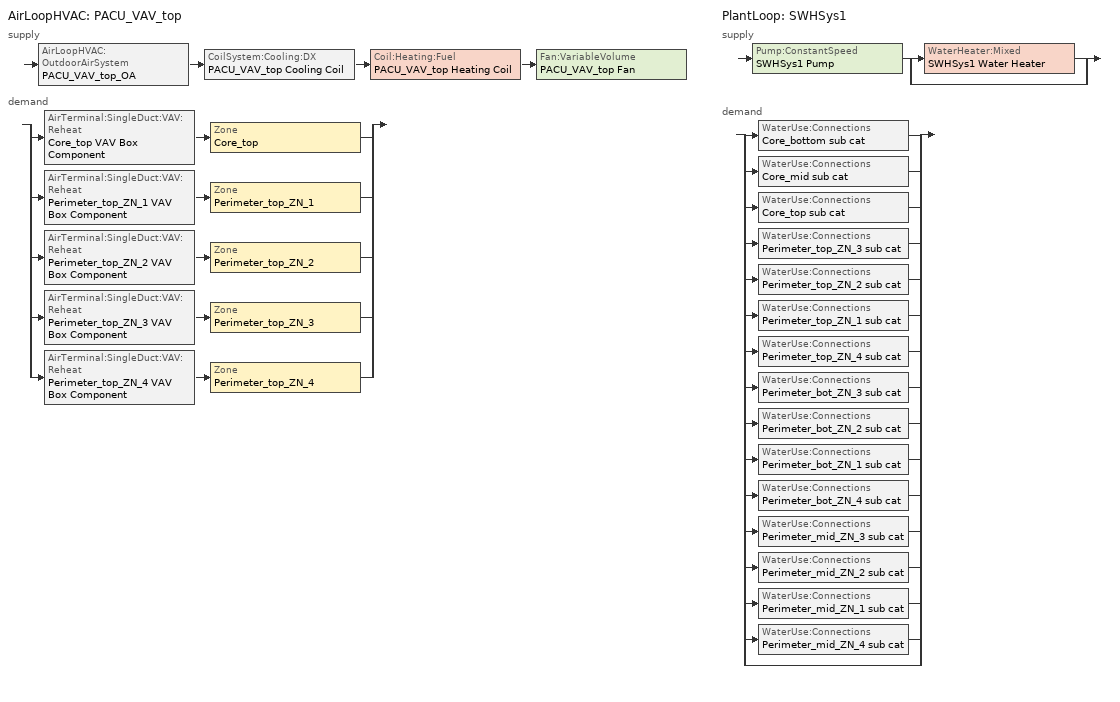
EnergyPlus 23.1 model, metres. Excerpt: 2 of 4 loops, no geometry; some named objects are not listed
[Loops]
AirLoopHVAC 'PACU_VAV_top'
 supply: AirLoopHVAC:OutdoorAirSystem 'PACU_VAV_top_OA' > CoilSystem:Cooling:DX 'PACU_VAV_top Cooling Coil' > Coil:Heating:Fuel 'PACU_VAV_top Heating Coil' > Fan:VariableVolume 'PACU_VAV_top Fan'
 demand: split
  | AirTerminal:SingleDuct:VAV:Reheat 'Core_top VAV Box Component' > Zone 'Core_top'
  | AirTerminal:SingleDuct:VAV:Reheat 'Perimeter_top_ZN_1 VAV Box Component' > Zone 'Perimeter_top_ZN_1'
  | AirTerminal:SingleDuct:VAV:Reheat 'Perimeter_top_ZN_2 VAV Box Component' > Zone 'Perimeter_top_ZN_2'
  | AirTerminal:SingleDuct:VAV:Reheat 'Perimeter_top_ZN_3 VAV Box Component' > Zone 'Perimeter_top_ZN_3'
  | AirTerminal:SingleDuct:VAV:Reheat 'Perimeter_top_ZN_4 VAV Box Component' > Zone 'Perimeter_top_ZN_4'
PlantLoop 'SWHSys1'
 supply: Pump:ConstantSpeed 'SWHSys1 Pump' > split
  | WaterHeater:Mixed 'SWHSys1 Water Heater'
  | bypass
 demand: split
  | WaterUse:Connections 'Core_bottom sub cat'
  | WaterUse:Connections 'Core_mid sub cat'
  | WaterUse:Connections 'Core_top sub cat'
  | WaterUse:Connections 'Perimeter_top_ZN_3 sub cat'
  | WaterUse:Connections 'Perimeter_top_ZN_2 sub cat'
  | WaterUse:Connections 'Perimeter_top_ZN_1 sub cat'
  | WaterUse:Connections 'Perimeter_top_ZN_4 sub cat'
  | WaterUse:Connections 'Perimeter_bot_ZN_3 sub cat'
  | WaterUse:Connections 'Perimeter_bot_ZN_2 sub cat'
  | WaterUse:Connections 'Perimeter_bot_ZN_1 sub cat'
  | WaterUse:Connections 'Perimeter_bot_ZN_4 sub cat'
  | WaterUse:Connections 'Perimeter_mid_ZN_3 sub cat'
  | WaterUse:Connections 'Perimeter_mid_ZN_2 sub cat'
  | WaterUse:Connections 'Perimeter_mid_ZN_1 sub cat'
  | WaterUse:Connections 'Perimeter_mid_ZN_4 sub cat'
  | bypass
[AirLoopHVAC]
PACU_VAV_top: Design supply air flow rate=Autosize
[AirTerminal:SingleDuct:VAV:Reheat] Availability schedule=Always_On; Convergence tolerance=0.001; Damper heating action=ReverseWithLimits; Maximum air flow rate=Autosize; Maximum flow fraction during reheat=0.5; Maximum hot water or steam flow rate=Autosize; Maximum reheat air temperature=40; Minimum hot water or steam flow rate=0; Zone minimum air flow input method=Constant
Name | Constant minimum air flow fraction | Reheat coil
Core_top VAV Box Component | 0.292 | Core_top VAV Box Reheat Coil
Perimeter_top_ZN_1 VAV Box Component | 0.188 | Perimeter_top_ZN_1 VAV Box Reheat Coil
Perimeter_top_ZN_2 VAV Box Component | 0.129 | Perimeter_top_ZN_2 VAV Box Reheat Coil
Perimeter_top_ZN_3 VAV Box Component | 0.193 | Perimeter_top_ZN_3 VAV Box Reheat Coil
Perimeter_top_ZN_4 VAV Box Component | 0.114 | Perimeter_top_ZN_4 VAV Box Reheat Coil
[Coil:Cooling:DX:TwoSpeed]
PACU_VAV_top Cooling Coil: Availability schedule=Always_On; Energy input ratio function of flow fraction curve=LgDXalt_EIRFF; Energy input ratio function of temperature curve=LgDXalt_EIRFT; High speed gross rated cooling cop=3.39929; High speed gross rated total cooling capacity=Autosize; High speed rated air flow rate=Autosize; High speed rated sensible heat ratio=Autosize; Low speed energy input ratio function of temperature curve=LgDXalt_EIRFT; Low speed gross rated cooling cop=3.39929; Low speed gross rated sensible heat ratio=Autosize; Low speed gross rated total cooling capacity=Autosize; Low speed rated air flow rate=Autosize; Low speed total cooling capacity function of temperature curve=LgDXalt_CapFT; Part load fraction correlation curve=LgDXalt_PLR; Total cooling capacity function of flow fraction curve=LgDXalt_CapFF; Total cooling capacity function of temperature curve=LgDXalt_CapFT
[Coil:Heating:Electric] Availability schedule=Always_On; Efficiency=1; Nominal capacity=Autosize
Core_top VAV Box Reheat Coil; Perimeter_top_ZN_1 VAV Box Reheat Coil; Perimeter_top_ZN_2 VAV Box Reheat Coil; Perimeter_top_ZN_3 VAV Box Reheat Coil; Perimeter_top_ZN_4 VAV Box Reheat Coil
[Coil:Heating:Fuel]
PACU_VAV_top Heating Coil: Availability schedule=Always_On; Burner efficiency=0.8; Fuel type=NaturalGas; Nominal capacity=Autosize; Parasitic electric load=0; Parasitic fuel load=0
[CoilSystem:Cooling:DX]
PACU_VAV_top Cooling Coil: Availability schedule=Always_On; Cooling coil=PACU_VAV_top Cooling Coil
[Controller:MechanicalVentilation]
PACU_VAV_top_DCV: Availability schedule=MinOA_Sched; Demand controlled ventilation=Yes; System outdoor air method=Standard62.1VentilationRateProcedure; Zone or zonelist name 1=Core_top; Design specification outdoor air object name 1=SZ DSOA Core_top; Design specification zone air distribution object name 1=CM DSZAD Building; Zone or zonelist name 2=Perimeter_top_ZN_1; Design specification outdoor air object name 2=SZ DSOA Perimeter_top_ZN_1; Design specification zone air distribution object name 2=CM DSZAD Building; Zone or zonelist name 3=Perimeter_top_ZN_2; Design specification outdoor air object name 3=SZ DSOA Perimeter_top_ZN_2; Design specification zone air distribution object name 3=CM DSZAD Building; Zone or zonelist name 4=Perimeter_top_ZN_3; Design specification outdoor air object name 4=SZ DSOA Perimeter_top_ZN_3; Design specification zone air distribution object name 4=CM DSZAD Building; Zone or zonelist name 5=Perimeter_top_ZN_4; Design specification outdoor air object name 5=SZ DSOA Perimeter_top_ZN_4; Design specification zone air distribution object name 5=CM DSZAD Building
[Controller:OutdoorAir]
PACU_VAV_top_OA_Controller: Economizer control action type=ModulateFlow; Economizer control type=NoEconomizer; Lockout type=LockoutWithHeating; Maximum fraction of outdoor air schedule=VAV_TOP Max OA Fraction; Maximum outdoor air flow rate=Autosize; Mechanical ventilation controller=PACU_VAV_top_DCV; Minimum limit type=FixedMinimum; Minimum outdoor air flow rate=0; Minimum outdoor air schedule=MinOA_Sched
[DesignSpecification:OutdoorAir] Outdoor air flow per zone floor area=0.0004318; Outdoor air method=Flow/Area
SZ DSOA Core_top; SZ DSOA Perimeter_top_ZN_1; SZ DSOA Perimeter_top_ZN_2; SZ DSOA Perimeter_top_ZN_3; SZ DSOA Perimeter_top_ZN_4
[DesignSpecification:ZoneAirDistribution] Zone air distribution effectiveness in cooling mode=1; Zone air distribution effectiveness in heating mode=1
Name | Minimum zone ventilation efficiency
CM DSZAD Building
VAV_Zone_AirDistribution | 0.6
[EnergyManagementSystem:InternalVariable] Internal data type=Zone Floor Area
Name | Internal data index key
Core_top_Area | Core_top
Perimeter_top_ZN_1_Area | Perimeter_top_ZN_1
Perimeter_top_ZN_2_Area | Perimeter_top_ZN_2
Perimeter_top_ZN_3_Area | Perimeter_top_ZN_3
Perimeter_top_ZN_4_Area | Perimeter_top_ZN_4
[EnergyManagementSystem:Sensor]
Name | Output variable or output meter index key | Output variable or output meter
Core_top_LSr | Core_top | Zone Lights Electricity Rate
Core_top_Occ_Sensor | Core_top | People Occupant Count
Perimeter_top_ZN_1_LSr | Perimeter_top_ZN_1 | Zone Lights Electricity Rate
Perimeter_top_ZN_1_Occ_Sensor | Perimeter_top_ZN_1 | People Occupant Count
Perimeter_top_ZN_2_LSr | Perimeter_top_ZN_2 | Zone Lights Electricity Rate
Perimeter_top_ZN_2_Occ_Sensor | Perimeter_top_ZN_2 | People Occupant Count
Perimeter_top_ZN_3_LSr | Perimeter_top_ZN_3 | Zone Lights Electricity Rate
Perimeter_top_ZN_3_Occ_Sensor | Perimeter_top_ZN_3 | People Occupant Count
Perimeter_top_ZN_4_LSr | Perimeter_top_ZN_4 | Zone Lights Electricity Rate
Perimeter_top_ZN_4_Occ_Sensor | Perimeter_top_ZN_4 | People Occupant Count
pacu_vav_top_OA | PACU_VAV_top | Air System Outdoor Air Mass Flow Rate
pacu_vav_top_OA_VRP | PACU_VAV_top | Air System Outdoor Air Mechanical Ventilation Requested Mass Flow Rate
pacu_vav_top_SUPPLY_FLOW | PACU_VAV_top_OA-PACU_VAV_top_CoolCNode | System Node Standard Density Volume Flow Rate
[Fan:VariableVolume]
PACU_VAV_top Fan: Availability schedule=HVACOperationSchd; Fan power coefficient 1=0.0408; Fan power coefficient 2=0.088; Fan power coefficient 3=-0.0729; Fan power coefficient 4=0.9437; Fan power coefficient 5=0; Fan power minimum flow fraction=0.25; Fan power minimum flow rate input method=Fraction; Fan total efficiency=0.6006; Maximum flow rate=Autosize; Motor efficiency=0.924; Motor in airstream fraction=1; Pressure rise=1314.72
[PlantEquipmentList]
SWHSys1 Equipment List: SWHSys1 Water Heater, WaterHeater:Mixed
[PlantEquipmentOperation:HeatingLoad]
SWHSys1 Operation Scheme: Load range 1 lower limit=0; Load range 1 upper limit=1e+15; Range 1 equipment list=SWHSys1 Equipment List
[PlantEquipmentOperationSchemes]
SWHSys1 Loop Operation Scheme List: Control scheme 1=SWHSys1 Operation Scheme; Control scheme 1 schedule=PlantOnSched
[PlantLoop]
SWHSys1: Fluid type=Water; Load distribution scheme=Optimal; Maximum loop flow rate=Autosize; Maximum loop temperature=60; Minimum loop flow rate=0; Minimum loop temperature=10; Plant equipment operation scheme=SWHSys1 Loop Operation Scheme List; Plant loop volume=Autocalculate
[Pump:ConstantSpeed]
SWHSys1 Pump: Design flow rate=Autosize; Design power consumption=Autosize; Design pump head=29891; Fraction of motor inefficiencies to fluid stream=0; Motor efficiency=0.3; Pump control type=Intermittent
[SetpointManager:MixedAir] Control variable=Temperature
Name | Setpoint node or nodelist
PACU_VAV_top_CoolC SAT Manager | PACU_VAV_top_CoolC-PACU_VAV_top_HeatCNode
PACU_VAV_top_HeatC MixedAir Manager | PACU_VAV_top_HeatC-PACU_VAV_top FanNode
PACU_VAV_top_OAMixed Air Temp Manager | PACU_VAV_top_OA-PACU_VAV_top_CoolCNode
[SetpointManager:Scheduled] Control variable=Temperature
Name | Schedule | Setpoint node or nodelist
PACU_VAV_top SAT setpoint | Supply-Air-Temp-Sch | PACU_VAV_top Supply Equipment Outlet Node
SWHSys1 Loop Setpoint Manager | SHWSys1-Loop-Temp-Schedule | SWHSys1 Supply Outlet Node
[Sizing:Plant]
SWHSys1: Design loop exit temperature=60; Loop design temperature difference=5; Loop type=Heating
[Sizing:System]
PACU_VAV_top: 100 outdoor air in cooling=No; 100 outdoor air in heating=No; Central cooling design supply air humidity ratio=0.0085; Central cooling design supply air temperature=12.8; Central heating design supply air humidity ratio=0.008; Central heating design supply air temperature=12.8; Central heating maximum system air flow ratio=0.3; Cooling supply air flow rate=0; Cooling supply air flow rate method=DesignDay; Design outdoor air flow rate=0.9561; Heating supply air flow rate=0; Heating supply air flow rate method=DesignDay; Precool design humidity ratio=0.008; Precool design temperature=12.8; Preheat design humidity ratio=0.008; Preheat design temperature=7; System outdoor air method=ZoneSum; Type of load to size on=Sensible; Type of zone sum to use=Coincident
[Sizing:Zone] Cooling design air flow method=DesignDay; Cooling design air flow rate=0; Cooling minimum air flow fraction=0; Design specification zone air distribution object=VAV_Zone_AirDistribution; Heating design air flow method=DesignDay; Heating design air flow rate=0; Zone cooling design supply air humidity ratio=0.0085; Zone cooling design supply air temperature=12.8; Zone cooling design supply air temperature input method=SupplyAirTemperature; Zone heating design supply air humidity ratio=0.008; Zone heating design supply air temperature=40; Zone heating design supply air temperature input method=SupplyAirTemperature
Name | Design specification outdoor air object
Core_top | SZ DSOA Core_top
Perimeter_top_ZN_1 | SZ DSOA Perimeter_top_ZN_1
Perimeter_top_ZN_2 | SZ DSOA Perimeter_top_ZN_2
Perimeter_top_ZN_3 | SZ DSOA Perimeter_top_ZN_3
Perimeter_top_ZN_4 | SZ DSOA Perimeter_top_ZN_4
[ThermostatSetpoint:DualSetpoint] Cooling setpoint temperature schedule=AI_COOLING_SCH; Heating setpoint temperature schedule=AI_HEATING_SCH
Core_top Dual SP Control; Perimeter_top_ZN_1 Dual SP Control; Perimeter_top_ZN_2 Dual SP Control; Perimeter_top_ZN_3 Dual SP Control; Perimeter_top_ZN_4 Dual SP Control
[WaterHeater:Mixed]
SWHSys1 Water Heater: Ambient temperature indicator=Zone; Ambient temperature zone=CORE_BOTTOM; Deadband temperature difference=2; Heater control type=Cycle; Heater fuel type=NaturalGas; Heater maximum capacity=29307.11; Heater thermal efficiency=0.80804; Indirect water heating recovery time=1.5; Maximum temperature limit=82.2222; Off cycle loss coefficient to ambient temperature=7.56156; Off cycle parasitic fuel consumption rate=1886.44; Off cycle parasitic fuel type=NaturalGas; Off cycle parasitic heat fraction to tank=0; On cycle loss coefficient to ambient temperature=7.56156; On cycle parasitic fuel consumption rate=1886.44; On cycle parasitic fuel type=NaturalGas; Setpoint temperature schedule=SHWSys1 Water Heater Setpoint Temperature Schedule; Source side design flow rate=Autosize; Source side effectiveness=1; Tank volume=0.378541; Use side design flow rate=Autosize; Use side effectiveness=1
[WaterUse:Connections]
Name | Water use equipment name 1
Core_bottom sub cat | Core_bottom sub cat
Core_mid sub cat | Core_mid sub cat
Core_top sub cat | Core_top sub cat
Perimeter_bot_ZN_1 sub cat | Perimeter_bot_ZN_1 sub cat
Perimeter_bot_ZN_2 sub cat | Perimeter_bot_ZN_2 sub cat
Perimeter_bot_ZN_3 sub cat | Perimeter_bot_ZN_3 sub cat
Perimeter_bot_ZN_4 sub cat | Perimeter_bot_ZN_4 sub cat
Perimeter_mid_ZN_1 sub cat | Perimeter_mid_ZN_1 sub cat
Perimeter_mid_ZN_2 sub cat | Perimeter_mid_ZN_2 sub cat
Perimeter_mid_ZN_3 sub cat | Perimeter_mid_ZN_3 sub cat
Perimeter_mid_ZN_4 sub cat | Perimeter_mid_ZN_4 sub cat
Perimeter_top_ZN_1 sub cat | Perimeter_top_ZN_1 sub cat
Perimeter_top_ZN_2 sub cat | Perimeter_top_ZN_2 sub cat
Perimeter_top_ZN_3 sub cat | Perimeter_top_ZN_3 sub cat
Perimeter_top_ZN_4 sub cat | Perimeter_top_ZN_4 sub cat
[WaterUse:Equipment] End use subcategory=WaterUse; Flow rate fraction schedule=BLDG_SWH_SCH; Peak flow rate=3.57511e-06
Name | Zone | Hot water supply temperature schedule | Latent fraction schedule | Sensible fraction schedule | Target temperature schedule
Core_bottom sub cat | Core_bottom | Core_bottom sub catHot Supply Temp Sched | Core_bottom sub cat Latent fract sched | Core_bottom sub cat Sensible fract sched | Core_bottom sub cat Temp Sched
Core_mid sub cat | Core_mid | Core_mid sub catHot Supply Temp Sched | Core_mid sub cat Latent fract sched | Core_mid sub cat Sensible fract sched | Core_mid sub cat Temp Sched
Core_top sub cat | Core_top | Core_top sub catHot Supply Temp Sched | Core_top sub cat Latent fract sched | Core_top sub cat Sensible fract sched | Core_top sub cat Temp Sched
Perimeter_bot_ZN_1 sub cat | Perimeter_bot_ZN_1 | Perimeter_bot_ZN_1 sub catHot Supply Temp Sched | Perimeter_bot_ZN_1 sub cat Latent fract sched | Perimeter_bot_ZN_1 sub cat Sensible fract sched | Perimeter_bot_ZN_1 sub cat Temp Sched
Perimeter_bot_ZN_2 sub cat | Perimeter_bot_ZN_2 | Perimeter_bot_ZN_2 sub catHot Supply Temp Sched | Perimeter_bot_ZN_2 sub cat Latent fract sched | Perimeter_bot_ZN_2 sub cat Sensible fract sched | Perimeter_bot_ZN_2 sub cat Temp Sched
Perimeter_bot_ZN_3 sub cat | Perimeter_bot_ZN_3 | Perimeter_bot_ZN_3 sub catHot Supply Temp Sched | Perimeter_bot_ZN_3 sub cat Latent fract sched | Perimeter_bot_ZN_3 sub cat Sensible fract sched | Perimeter_bot_ZN_3 sub cat Temp Sched
Perimeter_bot_ZN_4 sub cat | Perimeter_bot_ZN_4 | Perimeter_bot_ZN_4 sub catHot Supply Temp Sched | Perimeter_bot_ZN_4 sub cat Latent fract sched | Perimeter_bot_ZN_4 sub cat Sensible fract sched | Perimeter_bot_ZN_4 sub cat Temp Sched
Perimeter_mid_ZN_1 sub cat | Perimeter_mid_ZN_1 | Perimeter_mid_ZN_1 sub catHot Supply Temp Sched | Perimeter_mid_ZN_1 sub cat Latent fract sched | Perimeter_mid_ZN_1 sub cat Sensible fract sched | Perimeter_mid_ZN_1 sub cat Temp Sched
Perimeter_mid_ZN_2 sub cat | Perimeter_mid_ZN_2 | Perimeter_mid_ZN_2 sub catHot Supply Temp Sched | Perimeter_mid_ZN_2 sub cat Latent fract sched | Perimeter_mid_ZN_2 sub cat Sensible fract sched | Perimeter_mid_ZN_2 sub cat Temp Sched
Perimeter_mid_ZN_3 sub cat | Perimeter_mid_ZN_3 | Perimeter_mid_ZN_3 sub catHot Supply Temp Sched | Perimeter_mid_ZN_3 sub cat Latent fract sched | Perimeter_mid_ZN_3 sub cat Sensible fract sched | Perimeter_mid_ZN_3 sub cat Temp Sched
Perimeter_mid_ZN_4 sub cat | Perimeter_mid_ZN_4 | Perimeter_mid_ZN_4 sub catHot Supply Temp Sched | Perimeter_mid_ZN_4 sub cat Latent fract sched | Perimeter_mid_ZN_4 sub cat Sensible fract sched | Perimeter_mid_ZN_4 sub cat Temp Sched
Perimeter_top_ZN_1 sub cat | Perimeter_top_ZN_1 | Perimeter_top_ZN_1 sub catHot Supply Temp Sched | Perimeter_top_ZN_1 sub cat Latent fract sched | Perimeter_top_ZN_1 sub cat Sensible fract sched | Perimeter_top_ZN_1 sub cat Temp Sched
Perimeter_top_ZN_2 sub cat | Perimeter_top_ZN_2 | Perimeter_top_ZN_2 sub catHot Supply Temp Sched | Perimeter_top_ZN_2 sub cat Latent fract sched | Perimeter_top_ZN_2 sub cat Sensible fract sched | Perimeter_top_ZN_2 sub cat Temp Sched
Perimeter_top_ZN_3 sub cat | Perimeter_top_ZN_3 | Perimeter_top_ZN_3 sub catHot Supply Temp Sched | Perimeter_top_ZN_3 sub cat Latent fract sched | Perimeter_top_ZN_3 sub cat Sensible fract sched | Perimeter_top_ZN_3 sub cat Temp Sched
Perimeter_top_ZN_4 sub cat | Perimeter_top_ZN_4 | Perimeter_top_ZN_4 sub catHot Supply Temp Sched | Perimeter_top_ZN_4 sub cat Latent fract sched | Perimeter_top_ZN_4 sub cat Sensible fract sched | Perimeter_top_ZN_4 sub cat Temp Sched
[ZoneControl:Thermostat] Control type schedule=Dual Zone Control Type Sched
Name | Zone or zonelist | Control 1
Core_top Thermostat | Core_top | Core_top Dual SP Control
Perimeter_top_ZN_1 Thermostat | Perimeter_top_ZN_1 | Perimeter_top_ZN_1 Dual SP Control
Perimeter_top_ZN_2 Thermostat | Perimeter_top_ZN_2 | Perimeter_top_ZN_2 Dual SP Control
Perimeter_top_ZN_3 Thermostat | Perimeter_top_ZN_3 | Perimeter_top_ZN_3 Dual SP Control
Perimeter_top_ZN_4 Thermostat | Perimeter_top_ZN_4 | Perimeter_top_ZN_4 Dual SP Control
[Zone equipment]
Core_top: Core_top VAV Box Component
Perimeter_top_ZN_1: Perimeter_top_ZN_1 VAV Box Component
Perimeter_top_ZN_2: Perimeter_top_ZN_2 VAV Box Component
Perimeter_top_ZN_3: Perimeter_top_ZN_3 VAV Box Component
Perimeter_top_ZN_4: Perimeter_top_ZN_4 VAV Box Component
[Curve:Biquadratic] Maximum value of x=22.1111; Maximum value of y=47.66; Minimum value of x=16.5556; Minimum value of y=23.7778
Name | Coefficient1 constant | Coefficient2 x | Coefficient3 x 2 | Coefficient4 y | Coefficient5 y 2 | Coefficient6 x y
LgDXalt_CapFT | 1.39072 | -0.0529058 | 0.0018423 | 0.00058267 | -0.000186814 | 0.000265159
LgDXalt_EIRFT | -0.536161 | 0.105138 | -0.00172659 | 0.0149848 | 0.000659948 | -0.0017385
[Curve:Quadratic]
Name | Maximum value of x | Minimum value of x | Coefficient1 constant | Coefficient2 x | Coefficient3 x 2
LgDXalt_CapFF | 1.25 | 0.75 | 0.718954 | 0.435436 | -0.154193
LgDXalt_EIRFF | 1.25 | 0.75 | 1.19525 | -0.306138 | 0.110973
LgDXalt_PLR | 1 | 0 | 0.771 | 0.229 | 0
[Schedule:Compact]
ALWAYS_ON; MinOA_Sched; PlantOnSched: Through: 12/31, For: AllDays, Until: 24:00, 1
BLDG_SWH_SCH: Through: 12/31, For: Weekdays SummerDesignDay, Until: 05:00, 0, Until: 06:00, 0, Until: 07:00, 0.07, Until: 08:00, 0.19, Until: 09:00, 0.35, Until: 10:00, 0.38, Until: 11:00, 0.39, Until: 12:00, 0.47, Until: 13:00, 0.57, Until: 14:00, 0.54, Until: 15:00, 0.34, Until: 16:00, 0.33, Until: 17:00, 0.44, Until: 18:00, 0.26, Until: 19:00, 0.21, Until: 20:00, 0.15, Until: 21:00, 0.17, Until: 22:00, 0.08, Until: 24:00, 0.05, For: Saturday WinterDesignDay, Until: 05:00, 0, Until: 06:00, 0, Until: 07:00, 0.07, Until: 08:00, 0.11, Until: 09:00, 0.15, Until: 10:00, 0.21, Until: 11:00, 0.19, Until: 12:00, 0.23, Until: 13:00, 0.2, Until: 14:00, 0.19, Until: 15:00, 0.15, Until: 16:00, 0.13, Until: 17:00, 0.14, Until: 19:00, 0.07, Until: 22:00, 0, Until: 24:00, 0, For:Sunday Holidays AllOtherDays, Until: 05:00, 0, Until: 06:00, 0, Until: 11:00, 0.04, Until: 13:00, 0.06, Until: 14:00, 0.09, Until: 15:00, 0.06, Until: 18:00, 0.04, Until: 22:00, 0, Until: 24:00, 0
Core_bottom sub cat Latent fract sched; Core_mid sub cat Latent fract sched; Core_top sub cat Latent fract sched; Perimeter_bot_ZN_1 sub cat Latent fract sched; Perimeter_bot_ZN_2 sub cat Latent fract sched; Perimeter_bot_ZN_3 sub cat Latent fract sched; Perimeter_bot_ZN_4 sub cat Latent fract sched; Perimeter_mid_ZN_1 sub cat Latent fract sched; Perimeter_mid_ZN_2 sub cat Latent fract sched; Perimeter_mid_ZN_3 sub cat Latent fract sched; Perimeter_mid_ZN_4 sub cat Latent fract sched; Perimeter_top_ZN_1 sub cat Latent fract sched; Perimeter_top_ZN_2 sub cat Latent fract sched; Perimeter_top_ZN_3 sub cat Latent fract sched; Perimeter_top_ZN_4 sub cat Latent fract sched: Through: 12/31, For: AllDays, Until: 24:00, 0.05
Core_bottom sub cat Sensible fract sched; Core_mid sub cat Sensible fract sched; Core_top sub cat Sensible fract sched; Perimeter_bot_ZN_1 sub cat Sensible fract sched; Perimeter_bot_ZN_2 sub cat Sensible fract sched; Perimeter_bot_ZN_3 sub cat Sensible fract sched; Perimeter_bot_ZN_4 sub cat Sensible fract sched; Perimeter_mid_ZN_1 sub cat Sensible fract sched; Perimeter_mid_ZN_2 sub cat Sensible fract sched; Perimeter_mid_ZN_3 sub cat Sensible fract sched; Perimeter_mid_ZN_4 sub cat Sensible fract sched; Perimeter_top_ZN_1 sub cat Sensible fract sched; Perimeter_top_ZN_2 sub cat Sensible fract sched; Perimeter_top_ZN_3 sub cat Sensible fract sched; Perimeter_top_ZN_4 sub cat Sensible fract sched: Through: 12/31, For: AllDays, Until: 24:00, 0.2
Core_bottom sub cat Temp Sched; Core_mid sub cat Temp Sched; Core_top sub cat Temp Sched; Perimeter_bot_ZN_1 sub cat Temp Sched; Perimeter_bot_ZN_2 sub cat Temp Sched; Perimeter_bot_ZN_3 sub cat Temp Sched; Perimeter_bot_ZN_4 sub cat Temp Sched; Perimeter_mid_ZN_1 sub cat Temp Sched; Perimeter_mid_ZN_2 sub cat Temp Sched; Perimeter_mid_ZN_3 sub cat Temp Sched; Perimeter_mid_ZN_4 sub cat Temp Sched; Perimeter_top_ZN_1 sub cat Temp Sched; Perimeter_top_ZN_2 sub cat Temp Sched; Perimeter_top_ZN_3 sub cat Temp Sched; Perimeter_top_ZN_4 sub cat Temp Sched; SHWSys1 Water Heater Setpoint Temperature Schedule; SHWSys1-Loop-Temp-Schedule: Through: 12/31, For: AllDays, Until: 24:00, 60
Core_bottom sub catHot Supply Temp Sched; Core_mid sub catHot Supply Temp Sched; Core_top sub catHot Supply Temp Sched; Perimeter_bot_ZN_1 sub catHot Supply Temp Sched; Perimeter_bot_ZN_2 sub catHot Supply Temp Sched; Perimeter_bot_ZN_3 sub catHot Supply Temp Sched; Perimeter_bot_ZN_4 sub catHot Supply Temp Sched; Perimeter_mid_ZN_1 sub catHot Supply Temp Sched; Perimeter_mid_ZN_2 sub catHot Supply Temp Sched; Perimeter_mid_ZN_3 sub catHot Supply Temp Sched; Perimeter_mid_ZN_4 sub catHot Supply Temp Sched; Perimeter_top_ZN_1 sub catHot Supply Temp Sched; Perimeter_top_ZN_2 sub catHot Supply Temp Sched; Perimeter_top_ZN_3 sub catHot Supply Temp Sched; Perimeter_top_ZN_4 sub catHot Supply Temp Sched: Through: 12/31, For: AllDays, Until: 24:00, 55
Dual Zone Control Type Sched: Through: 12/31, For: AllDays, Until: 24:00, 4
HVACOperationSchd: Through: 12/31, For: Weekdays SummerDesignDay, Until: 06:00, 0, Until: 22:00, 1, Until: 24:00, 0, For: Saturday WinterDesignDay, Until: 06:00, 0, Until: 18:00, 1, Until: 24:00, 0, For:Sunday Holidays AllOtherDays, Until: 24:00, 0
Supply-Air-Temp-Sch: Through: 12/31, For: AllDays, Until: 24:00, 12.8
[Schedule:Constant]
Name | Hourly value
VAV_TOP Max OA Fraction | 1
AI_COOLING_SCH; AI_HEATING_SCH | 24
